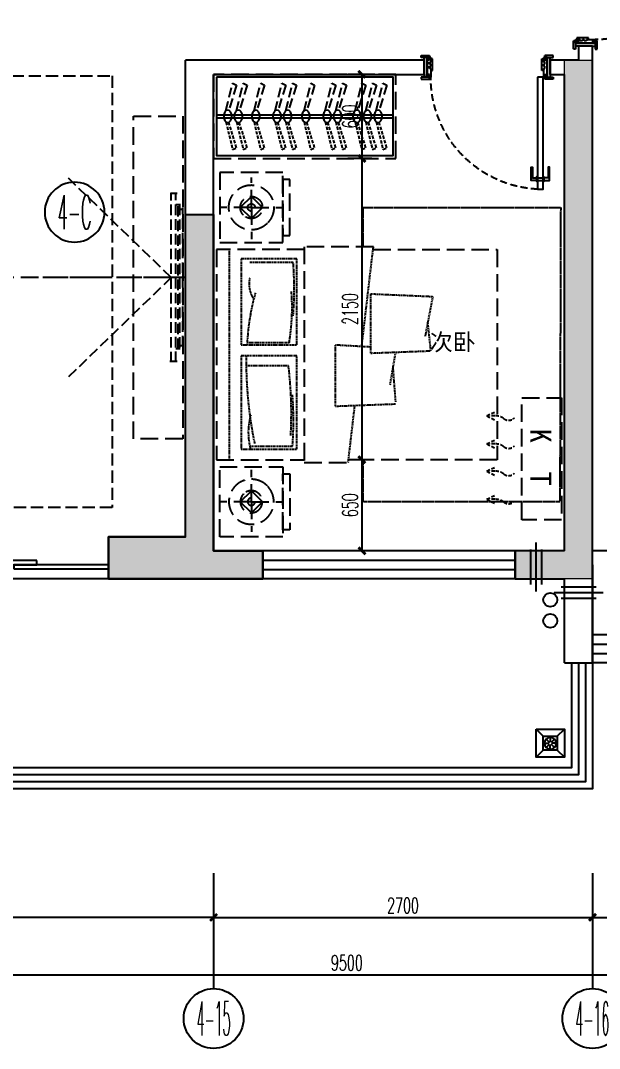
# Model space of a CAD drawing. Extents: x 184967 to 628822, y -100826 to 121332.
# Drawn here: x 396719 to 400844, y 1442 to 8777 of the extents above; entities that cross this region are included whole.
import ezdxf
from ezdxf.enums import TextEntityAlignment as Align

# ---------------------------------------------------------------- set-up
doc = ezdxf.new("R2010")
doc.units = 0
doc.header["$MEASUREMENT"] = 0
for name, pattern in [('$3$DASH', [0.35, 0.25, -0.1]), ('__DASH', [0.35, 0.25, -0.1]), ('DASH', [0.35, 0.25, -0.1]), ('DASHED2', [0.375, 0.25, -0.125]), ('HIDDEN', [0.375, 0.25, -0.125])]:
    doc.linetypes.add(name, pattern=pattern)
for name, color, linetype in [('0-固定家具到顶', 55, 'Continuous'), ('0-活动家具', 55, 'Continuous'), ('AXIS_TEXT', 7, 'Continuous'), ('E-空调', 51, 'Continuous'), ('E03-地漏', 6, 'Continuous'), ('FF-活动家具', 51, 'Continuous'), ('KT', 8, 'DASH'), ('P10-活动家具', 55, 'DASH'), ('P11-平面门扇', 47, 'Continuous'), ('P13-文字说明', 52, 'Continuous'), ('PUB_DIM', 3, 'Continuous'), ('VPIPE-凝结', 150, 'TG_N'), ('VPIPE-废水', 31, 'TG_F'), ('WALL', 145, 'Continuous'), ('WINDOW', 141, 'Continuous'), ('栏杆', 4, 'Continuous'), ('看线', 67, 'Continuous')]:
    doc.layers.add(name, color=color, linetype=linetype)
doc.layers.add('4#6#-col-2F~31F$0$COLU', color=7, linetype='Continuous', lineweight=0)
doc.layers.add('4#6#-col-2F~31F$0$COLU_HATCH', color=251, linetype='Continuous', lineweight=0)
doc.styles.add('_TCH_AXIS', font='COMPLEX', dxfattribs={"bigfont": 'GBCBIG'})
doc.styles.add('COMPLEX', font='COMPLEX')
doc.styles.add('TG_LINETYPE', font='GBXWXT', dxfattribs={"width": 0.7, "height": 3, "bigfont": 'GBCBIG'})
doc.styles.add('尺寸标注', font='txt.shx', dxfattribs={"width": 0.6, "height": 110})
doc.styles.add('文字标注', font='')
doc.styles.get('文字标注').set_extended_font_data('SimSun')
doc.linetypes.add('TG_F', pattern='A,3,-0.34,["F",TG_LINETYPE,S=0.1,R=0,X=-0.2,Y=-0.08],0', length=3.34)
doc.linetypes.add('TG_N', pattern='A,3,-0.34,["N",TG_LINETYPE,S=0.1,R=0,X=-0.23,Y=-0.08],0', length=3.34)
doc.dimstyles.new('1-50', dxfattribs={"dimscale": 50, "dimtxt": 110, "dimasz": 1, "dimexe": 2, "dimexo": 2, "dimgap": 0.6, "dimtad": 1, "dimdec": 0, "dimrnd": 5, "dimtxsty": '尺寸标注', "dimblk": 'ARCHTICK', "dimcen": 2.5, "dimclrd": 251, "dimclre": 251, "dimclrt": 50, "dimadec": 0, "dimazin": 0, "dimtfac": 1, "dimtdec": 0, "dimtix": 1, "dimtmove": 2, "dimatfit": 3, "dimldrblk": 'DOT', "dimfxl": 1, "dimarcsym": 0})

# ---------------------------------------------------------------- blocks, each defined once
blk = doc.blocks.new('A$C66E365A4')
at = {"layer": '栏杆'}
for p, q in [((0, 0), (0, -350)), ((-40, -50), (-40, -300)), ((40, -50), (40, -300))]:
    blk.add_line(p, q, dxfattribs=at)
blk = doc.blocks.new('$WINLIB2D$00000001')
at = {"color": 0}
for points in [[(-0.4999999999999964, 0.5000000000000142), (-0.4999999999999964, -0.4999999999999858)], [(-0.4999999999999964, 0.5000000000000142), (0.5000000000000036, 0.5000000000000142)], [(0.5000000000000036, -0.4999999999999858), (0.5000000000000036, 0.5000000000000142)], [(0.5000000000000036, 0.1666666666666714), (-0.4999999999999964, 0.1666666666666714)], [(0.5000000000000036, -0.1666666666666572), (-0.4999999999999964, -0.1666666666666572)], [(-0.4999999999999964, -0.4999999999999858), (0.5000000000000036, -0.4999999999999858)]]:
    blk.add_lwpolyline(points, dxfattribs=at)
blk = doc.blocks.new('$DorLib2D$00000138')
at = {"color": 0, "linetype": 'Continuous'}
for p, q in [((-0.2875000000000858, -2.131628207280301e-14), (-0.2875000000000858, 0.1537753792110692)), ((-0.2875000000000858, 0.1537753792110692), (-8.881784197001252e-16, 0.1537753792110692)), ((-8.881784197001252e-16, 0.1537753792110976), (-8.881784197001252e-16, 7.105427357601002e-15)), ((0.2875000000000894, 0.1537753792110692), (-8.881784197001252e-16, 0.1537753792110692)), ((0.2875000000000894, -2.131628207280301e-14), (0.2875000000000894, 0.1537753792110692)), ((-0.4999999999999973, -0.139864741756405), (-0.4999999999999973, -2.131628207280301e-14)), ((-0.4999999999999973, -2.131628207280301e-14), (-0.2187499999999103, -2.131628207280301e-14)), ((-8.881784197001252e-16, -2.131628207280301e-14), (-0.2875000000000858, -2.131628207280301e-14)), ((-0.2187499999999103, -2.131628207280301e-14), (-0.2187499999999103, -0.139864741756405)), ((-8.881784197001252e-16, -2.131628207280301e-14), (0.2875000000000894, -2.131628207280301e-14)), ((0.2187499999999103, -2.131628207280301e-14), (0.2187499999999103, -0.139864741756405)), ((0.5000000000000022, -2.131628207280301e-14), (0.2187499999999103, -2.131628207280301e-14)), ((0.5000000000000022, -2.131628207280301e-14), (0.5000000000000022, -0.194552241756405)), ((0.5000000000000022, -0.139864741756405), (0.5000000000000022, -2.131628207280301e-14)), ((-0.2187499999999103, -0.139864741756405), (-0.4999999999999973, -0.139864741756405)), ((0.2187499999999103, -0.139864741756405), (0.5000000000000022, -0.139864741756405)), ((-0.1856715078081264, -0.1859990653694013), (-0.03702418641780714, -0.1859990653694013)), ((-0.03702418641780714, -0.1859990653694013), (-0.1018556741609116, -0.2582593850092678)), ((-0.1018556741609116, -0.2582593850092678), (-0.1018556741609116, -0.1859990653694013)), ((0.1856715078081281, -0.1859990653694013), (0.03702418641781069, -0.1859990653694013)), ((0.03702418641781069, -0.1859990653694013), (0.1018556741609116, -0.2582593850092678)), ((0.1018556741609116, -0.2582593850092678), (0.1018556741609116, -0.1859990653694013))]:
    blk.add_line(p, q, dxfattribs=at)
blk = doc.blocks.new('_AXISO')
blk.add_circle((0, 0), 0.5)
at = {"layer": 'AXIS_TEXT', "style": 'COMPLEX', "width": 1.041666666666667}
blk.add_attdef('A', text='', height=0.56, dxfattribs=at).set_placement((-0.25, -0.28), (0.25, -0.28), align=Align.FIT)
blk = doc.blocks.new('_ArchTick')
at = {"color": 0, "linetype": 'ByBlock', "const_width": 0.4}
blk.add_lwpolyline([(-0.5, -0.5), (0.5, 0.5)], dxfattribs=at)
blk = doc.blocks.new('*D1089')
at = {"layer": 'Defpoints', "color": 0, "linetype": 'ByBlock', "transparency": 16777216}
for p in [(394294.4121759799, 2693.381666757632), (403794.4121759796, 2693.381666757632), (403794.4121759796, 1968.18896250939)]:
    blk.add_point(p, dxfattribs=at)
at = {"layer": 'PUB_DIM', "color": 251, "lineweight": -2, "transparency": 16777216}
for p, q in [((394294.4121759799, 2218.18896250939), (394294.4121759799, 1868.18896250939)), ((403794.4121759796, 2218.18896250939), (403794.4121759796, 1868.18896250939)), ((394294.4121759799, 1968.18896250939), (403794.4121759796, 1968.18896250939))]:
    blk.add_line(p, q, dxfattribs=at)
at = {"layer": 'PUB_DIM', "color": 251, "linetype": 'ByBlock', "lineweight": -2, "transparency": 16777216, "xscale": 50, "yscale": 50, "zscale": 50, "rotation": 180}
blk.add_blockref('_ArchTick', (394294.4121759799, 1968.18896250939), dxfattribs=at)
at = {"layer": 'PUB_DIM', "color": 251, "linetype": 'ByBlock', "lineweight": -2, "transparency": 16777216, "xscale": 50, "yscale": 50, "zscale": 50}
blk.add_blockref('_ArchTick', (403794.4121759796, 1968.18896250939), dxfattribs=at)
at = {"layer": 'PUB_DIM', "color": 50, "linetype": 'ByBlock', "transparency": 16777216, "insert": (399044.4121759798, 2053.18896250939), "char_height": 110, "attachment_point": 5, "style": '尺寸标注'}
blk.add_mtext('9500', dxfattribs=at)
blk = doc.blocks.new('_Dot')
at = {"color": 0, "linetype": 'ByBlock', "lineweight": -2}
blk.add_line((-0.5, 0), (-1, 0), dxfattribs=at)
at = {"color": 0, "linetype": 'ByBlock', "const_width": 0.5}
blk.add_lwpolyline([(-0.25, 0, 1), (0.25, 0, 1)], format="xyb", close=True, dxfattribs=at)
blk = doc.blocks.new('*D1090')
at = {"layer": 'Defpoints', "color": 0, "linetype": 'ByBlock', "transparency": 16777216}
for p in [(394294.4121759801, 2693.38166675088), (398094.4121759794, 2693.381666776258), (394294.4121759801, 2377.100982510485)]:
    blk.add_point(p, dxfattribs=at)
at = {"layer": 'PUB_DIM', "color": 251, "lineweight": -2, "transparency": 16777216}
for p, q in [((394294.4121759801, 2593.38166675088), (394294.4121759801, 2277.100982510485)), ((398094.4121759794, 2593.381666776258), (398094.4121759794, 2277.100982510485)), ((398094.4121759794, 2377.100982510485), (394294.4121759801, 2377.100982510485))]:
    blk.add_line(p, q, dxfattribs=at)
at = {"layer": 'PUB_DIM', "color": 251, "linetype": 'ByBlock', "lineweight": -2, "transparency": 16777216, "xscale": 50, "yscale": 50, "zscale": 50, "rotation": 180}
blk.add_blockref('_ArchTick', (394294.4121759801, 2377.100982510485), dxfattribs=at)
at = {"layer": 'PUB_DIM', "color": 251, "linetype": 'ByBlock', "lineweight": -2, "transparency": 16777216, "xscale": 50, "yscale": 50, "zscale": 50}
blk.add_blockref('_ArchTick', (398094.4121759794, 2377.100982510485), dxfattribs=at)
at = {"layer": 'PUB_DIM', "color": 50, "linetype": 'ByBlock', "transparency": 16777216, "insert": (396194.4121759798, 2462.100982510485), "char_height": 110, "attachment_point": 5, "style": '尺寸标注'}
blk.add_mtext('3800', dxfattribs=at)
blk = doc.blocks.new('*D1091')
at = {"layer": 'Defpoints', "color": 0, "linetype": 'ByBlock', "transparency": 16777216}
for p in [(398094.4121759794, 2693.381666776258), (400794.4121756455, 2693.381666757632), (400794.4121756455, 2377.100982510485)]:
    blk.add_point(p, dxfattribs=at)
at = {"layer": 'PUB_DIM', "color": 251, "lineweight": -2, "transparency": 16777216}
for p, q in [((398094.4121759794, 2593.381666776258), (398094.4121759794, 2277.100982510485)), ((400794.4121756455, 2593.381666757632), (400794.4121756455, 2277.100982510485)), ((398094.4121759794, 2377.100982510485), (400794.4121756455, 2377.100982510485))]:
    blk.add_line(p, q, dxfattribs=at)
at = {"layer": 'PUB_DIM', "color": 251, "linetype": 'ByBlock', "lineweight": -2, "transparency": 16777216, "xscale": 50, "yscale": 50, "zscale": 50, "rotation": 180}
blk.add_blockref('_ArchTick', (398094.4121759794, 2377.100982510485), dxfattribs=at)
at = {"layer": 'PUB_DIM', "color": 251, "linetype": 'ByBlock', "lineweight": -2, "transparency": 16777216, "xscale": 50, "yscale": 50, "zscale": 50}
blk.add_blockref('_ArchTick', (400794.4121756455, 2377.100982510485), dxfattribs=at)
at = {"layer": 'PUB_DIM', "color": 50, "linetype": 'ByBlock', "transparency": 16777216, "insert": (399444.4121758125, 2462.100982510485), "char_height": 110, "attachment_point": 5, "style": '尺寸标注'}
blk.add_mtext('2700', dxfattribs=at)
blk = doc.blocks.new('*D1092')
at = {"layer": 'Defpoints', "color": 0, "linetype": 'ByBlock', "transparency": 16777216}
for p in [(400794.4121756455, 2693.381666757632), (403794.4121759796, 2693.381666757632), (403794.4121759796, 2377.100982510485)]:
    blk.add_point(p, dxfattribs=at)
at = {"layer": 'PUB_DIM', "color": 251, "lineweight": -2, "transparency": 16777216}
for p, q in [((400794.4121756455, 2593.381666757632), (400794.4121756455, 2277.100982510485)), ((403794.4121759796, 2593.381666757632), (403794.4121759796, 2277.100982510485)), ((400794.4121756455, 2377.100982510485), (403794.4121759796, 2377.100982510485))]:
    blk.add_line(p, q, dxfattribs=at)
at = {"layer": 'PUB_DIM', "color": 251, "linetype": 'ByBlock', "lineweight": -2, "transparency": 16777216, "xscale": 50, "yscale": 50, "zscale": 50, "rotation": 180}
blk.add_blockref('_ArchTick', (400794.4121756455, 2377.100982510485), dxfattribs=at)
at = {"layer": 'PUB_DIM', "color": 251, "linetype": 'ByBlock', "lineweight": -2, "transparency": 16777216, "xscale": 50, "yscale": 50, "zscale": 50}
blk.add_blockref('_ArchTick', (403794.4121759796, 2377.100982510485), dxfattribs=at)
at = {"layer": 'PUB_DIM', "color": 50, "linetype": 'ByBlock', "transparency": 16777216, "insert": (402294.4121758126, 2462.100982510485), "char_height": 110, "attachment_point": 5, "style": '尺寸标注'}
blk.add_mtext('3000', dxfattribs=at)
blk = doc.blocks.new('A$C0EE42455')
at = {"color": 251, "linetype": 'HIDDEN', "ltscale": 100}
for p, q in [((147.264191789669, 652.0607627186691), (120.0874453488796, 598.309093523625)), ((147.264191789669, 652.0607627186691), (174.4409382091835, 598.3090935127984)), ((147.2641917782603, 594.7098103198805), (147.264191789669, 652.0607627186691)), ((347.5784628326364, 652.060762678826), (320.4017163918761, 598.3090934837819)), ((347.5784628212277, 594.7098102800373), (347.5784628326364, 652.060762678826)), ((347.5784628326364, 652.060762678826), (374.7552092521801, 598.3090934729553)), ((542.4852946383471, 652.0607626400597), (515.3085481975577, 598.3090934450156)), ((542.4852946269384, 594.709810241271), (542.4852946383471, 652.0607626400597)), ((542.4852946383471, 652.0607626400597), (569.6620410578616, 598.309093434189)), ((742.75074962707, 652.0607626002165), (715.5740031862806, 598.3090934051725)), ((742.7507496156613, 594.7098102014279), (742.75074962707, 652.0607626002165)), ((742.75074962707, 652.0607626002165), (769.9274960465846, 598.3090933943749))]:
    blk.add_line(p, q, dxfattribs=at)
at = {"linetype": 'DASH', "ltscale": 500}
blk.add_lwpolyline([(1.253149821422994e-05, 402.4567850621825), (872.0000125314982, 402.4567848887527), (872.0000124753278, 119.4567848887527), (1.247521140612662e-05, 119.4567850621825)], close=True, dxfattribs=at)
at = {"color": 251, "linetype": 'HIDDEN', "ltscale": 100}
for centre, radius, start, end in [((48.10442365001654, 590.0937517051352), 99.26715273634173, 324.4056122866276, 2.665293403535049), ((248.4186946930131, 590.0937516652921), 99.26715273634173, 324.4056122866276, 2.665293403535049), ((443.3255264986947, 590.0937516265258), 99.26715273634173, 324.4056122866276, 2.665293403535049), ((643.5909814873012, 590.0937515866826), 99.26715273634173, 324.4056122866276, 2.665293403535049), ((172.4955961538071, 495.9700320264092), 56.81734646199575, 140.2307047756092, 227.1069044172098), ((372.809867196891, 495.970031986566), 56.81734646199575, 140.2307047756092, 227.1069044172098), ((567.7166990024853, 495.9700319477997), 56.81734646199575, 140.2307047756092, 227.1069044172098), ((767.9821539912082, 495.9700319079566), 56.81734646199575, 140.2307047756092, 227.1069044172098)]:
    blk.add_arc(centre, radius, start, end, dxfattribs=at)
at = {"color": 251, "ltscale": 200, "insert": (652.2638040411111, 192.0861962859344), "char_height": 150, "attachment_point": 1, "rotation": 179.99999998860406, "style": '文字标注'}
blk.add_mtext('K  T', dxfattribs=at)
blk = doc.blocks.new('CTG')
at = {"color": 250, "linetype": 'DASH', "ltscale": 500}
for p, q in [((1599599.023498422, -1552240.778433566), (1599599.023498422, -1552020.182231938)), ((1599599.023498422, -1552162.066947831), (1599520.312012688, -1552240.778433566)), ((1599677.734984157, -1552240.778433566), (1599599.023498422, -1552162.066947831)), ((1599599.023498422, -1552240.778433566), (1599372.339264558, -1552240.778433566)), ((1599520.312012688, -1552240.778433566), (1599599.023498422, -1552319.489919301)), ((1599599.023498422, -1552240.778433566), (1599599.023498422, -1552460.658134645)), ((1599599.023498422, -1552319.489919301), (1599677.734984157, -1552240.778433566)), ((1599599.023498422, -1552240.778433566), (1599812.997915814, -1552240.778433566))]:
    blk.add_line(p, q, dxfattribs=at)
at = {"linetype": 'DASH', "ltscale": 500}
for points in [[(1599849.023498422, -1552465.778433566), (1599849.023498422, -1552015.778433566), (1599349.023498422, -1552015.778433566), (1599349.023498422, -1552465.778433566)], [(1599399.023498422, -1552465.778433566), (1599399.023498422, -1552515.778433566), (1599799.023498422, -1552515.778433566), (1599799.023498422, -1552465.778433566)]]:
    blk.add_lwpolyline(points, close=True, dxfattribs=at)
at = {"color": 250, "linetype": 'DASH', "ltscale": 500}
for major_axis, ratio, start_param, end_param in [((-113.3701593211881, -113.3701593211881), 0.9999999999993581, 3.141592653589664, 9.424777960769251), ((-55.65742532045987, 55.65742532045989), 0.9999999999969932, 4.71238898038482, 10.99557428756441), ((-26.4394873578456, -1.388866266762292), 0.9999999999757856, 4.701327179111829, 10.98451248629141)]:
    blk.add_ellipse((1599599.023498422, -1552240.778433566), major_axis=major_axis, ratio=ratio, start_param=start_param, end_param=end_param, dxfattribs=at)
blk = doc.blocks.new('A$C70A37CD5')
at = {"color": 250, "linetype": 'DASHED2', "ltscale": 30}
for p, q in [((89.99999995483086, 0), (89.99999995483086, -1500)), ((572.0555996068288, -66.85637058201246), (176.5179708397482, -66.85637058224529)), ((176.5179708397482, -66.85637058224529), (176.5179708397482, -681.1535538907629)), ((572.0555996068288, -681.1535538907629), (572.0555996068288, -66.85637058201246)), ((237.1578157155309, -90.44786957628094), (547.6163755788002, -90.44786957628094)), ((1101.003637416754, -316.1878670230508), (1541.685255570803, -335.387867023237)), ((1101.003637416987, -739.0829929402098), (1101.003637416754, -316.1878670230508)), ((1541.685255570803, -335.387867023237), (1486.485255570849, -623.795113070868)), ((1528.885255571222, -722.9951130710542), (1506.694353938336, -518.2072434090078)), ((176.5179708397482, -681.1535538909957), (572.0555996068288, -681.1535538907629)), ((519.0975706635509, -664.9862337817904), (217.9599418959115, -664.9862337817904)), ((848.9120125833433, -679.6822907738388), (1101.003637416987, -694.1527889287099)), ((848.9120125833433, -1117.794059927575), (848.9120125833433, -679.6822907738388)), ((1101.003637416987, -739.0829929402098), (1528.885255571222, -722.9951130710542)), ((572.0555996068288, -758.3285341325682), (176.5179708388168, -758.328534132801)), ((176.5179708388168, -758.328534132801), (176.5179708395153, -1425.851404789602)), ((572.0555996068288, -1425.851404789602), (572.0555996068288, -758.3285341325682)), ((1275.399839753984, -735.8683677334338), (1235.932468307903, -965.8471563179046)), ((513.9528438805137, -831.1245655592065), (212.8152151128743, -831.1245655594394)), ((1278.332468307344, -1086.706180057488), (1258.791927475715, -832.6436888831668)), ((848.9120125833433, -1117.794059927575), (1278.332468307344, -1101.706180057488)), ((176.5179708388168, -1425.851404789835), (572.0555996068288, -1425.851404789602)), ((241.3340200281236, -1403.417497466085), (542.471648795763, -1403.417497466085))]:
    blk.add_line(p, q, dxfattribs=at)
at = {"linetype": 'DASH', "ltscale": 500}
for points in [[(626.4684990404639, 2.328306436538696e-10), (0, 0), (2.328306436538696e-10, -1500), (626.4684990404639, -1499.999999999767)], [(1116.623463288357, 0.067716314617428), (1118.946480756858, 20.00000000023283), (626.4684990404639, 20.00000000023283), (626.4684990404639, -1519.999999999767), (939.4664493734017, -1519.999999999767)], [(1117.20449240529, 2.328306436538696e-10), (1999.999999897787, 4.656612873077393e-10), (1999.99999989802, -1499.999999999534), (942.0488958682399, -1499.999999999767)]]:
    blk.add_lwpolyline(points, dxfattribs=at)
at = {"color": 250, "linetype": 'DASHED2', "ltscale": 30}
for points in [[(1036.149076185422, -690.4300242026802), (1118.946480756858, 20.00000000023283)], [(939.466449372936, -1519.999999999767), (986.9444197029807, -1112.622790710302)]]:
    blk.add_lwpolyline(points, dxfattribs=at)
at = {"linetype": 'DASHED2', "ltscale": 30}
blk.add_lwpolyline([(939.466449372936, -1519.999999999767), (941.8007296750438, -1499.971077352922)], dxfattribs=at)
at = {"color": 250, "linetype": 'DASHED2', "ltscale": 30}
for centre, major_axis, ratio, start_param, end_param in [((-4136.62325296062, -281.7481347540743), (-4691.110260076588, 1.198168330670459e-09), 0.7537433610202756, 3.087463837923161, 3.195721469257728), ((2596.345597827574, 28.70998845445865), (2362.262002721814, 299.2971931478035), 0.2780037259654141, 3.04440129047532, 3.260412018115117), ((1623.431134378538, -714.5532088831533), (-228.78678593706, -1481.144356325135), 0.9367697489222372, 4.581762006279261, 4.83377155228928), ((-469.3573545175605, -437.6966908944305), (-54.2232218883732, -1263.393610686159), 0.7971982754177469, 1.424215817619533, 1.717376835970119), ((1740.504653265583, -954.2789912771696), (-237.9725681578769, 2099.597091266456), 0.7190777569742254, 1.396320462281868, 1.696353867507483), ((-2308.81725684792, -1169.243534209541), (-95.75431300125048, 2841.335353367894), 0.9999999999855705, 4.623445093008373, 4.797915954469197), ((-1561.630602400517, -1220.740448034092), (5.255142683501085e-10, 2266.029989774985), 0.9315732325958896, 4.631685946096135, 4.79309201467374), ((1763.716899430205, -1322.482904649281), (-1536.265867721114, 23.32182197939743), 0.5434611248531196, -0.1430410313606401, 0.1430410313607702)]:
    blk.add_ellipse(centre, major_axis=major_axis, ratio=ratio, start_param=start_param, end_param=end_param, dxfattribs=at)
at = {"layer": 'P10-活动家具', "color": 250, "linetype": 'DASHED2', "ltscale": 20}
blk.add_lwpolyline([(1045.985000147222, 20.00000000023283), (1045.985000147222, 300.3740194908896), (2453.861610786698, 300.3740194908896), (2448.148282346578, -1800.374019489755), (1045.985000147222, -1800.374019489755), (1045.985000147222, -1499.999999999636)], dxfattribs=at)
blk = doc.blocks.new('KP12.00 Level 23 Keyplan$0$HBA-Hanger')
at = {"color": 250, "linetype": 'DASH', "ltscale": 100}
blk.add_polyline3d([(-41.9496, 43.4272, 0), (-248.539, -6.68425, 0), (-234.963, -36.2244, 0), (-45.5965, 22.9304, 0)], dxfattribs=at)
at = {"color": 250, "linetype": 'DASH', "ltscale": 300}
blk.add_polyline3d([(-46.9451, 30.1133, 0), (-43.7782, 19.371, 0), (-33.1952, 8.819989999999999, 0), (-18.7283, 2.44564, 0), (0, 0, 0), (18.7283, 2.44564, 0), (33.1952, 8.819989999999999, 0), (43.7782, 19.371, 0), (46.9451, 30.1133, 0), (43.7782, 40.8557, 0), (33.1952, 51.4067, 0), (18.7283, 57.78100000000001, 0), (0, 60.2267, 0), (-18.7283, 57.78100000000001, 0), (-33.1952, 51.4067, 0), (-43.7782, 40.8557, 0)], close=True, dxfattribs=at)
blk.add_polyline3d([(41.9496, 43.4272, 0), (248.539, -6.68425, 0), (234.963, -36.2244, 0), (45.5965, 22.9304, 0)], dxfattribs=at)
blk = doc.blocks.new('A$C7A975EA9')
at = {"color": 250, "linetype": '__DASH', "ltscale": 250}
for p, q in [((1073.491103162317, 734.8355941306511), (447.793263396007, 1340.968575337948)), ((1114.20459956727, 1159.674209370023), (1114.20459956727, 301.5443380505093)), ((1122.27080601549, 301.5443380505093), (1122.27080601549, 1159.674209370023)), ((1073.491103162317, 734.8355941306511), (223.3528790518142, 734.8355941306511)), ((1073.491103162317, 734.8355941306511), (447.793263396007, 129.9443396073225))]:
    blk.add_line(p, q, dxfattribs=at)
at = {"linetype": '__DASH', "ltscale": 250}
for p, q in [((1065.482377298358, 1232.309274034765), (1109.081524388703, 1232.309274034765)), ((1073.491103162333, 1238.767427684023), (1073.491103162302, 230.9037605772788)), ((1100.07695503499, 1238.032301218844), (1100.076955034961, 230.9037605772788)), ((1126.565578411275, 1159.674209370023), (1100.07695503499, 1159.674209370023)), ((1122.27080601549, 1139.082809481723), (1147.506634860661, 1139.082809481723)), ((1141.873573352437, 1144.896684701436), (1141.873573352443, 320.9635900520606)), ((1122.27080601549, 327.377159283047), (1146.41705636738, 327.377159283047)), ((1128.183744966156, 301.5443380505093), (1100.076955034961, 301.5443380505093)), ((1070.892864838349, 233.5510007187328), (1109.081524388703, 233.5510007187328))]:
    blk.add_line(p, q, dxfattribs=at)
blk = doc.blocks.new('*U897')
for p, q in [((8881.690082532416, 2357.286301558022), (8921.690082532416, 2357.286301558022)), ((8881.690082532416, 2337.286301558022), (8921.690082532416, 2337.286301558022)), ((8072.909224809416, 1599.684220538971), (8072.909224809417, 1619.684220539)), ((8972.90922461915, 1599.684220538968), (8972.90922461915, 1619.684220539055)), ((8072.909224809379, 1599.684220539), (8072.909224601985, 1499.684220538942)), ((8972.909224619216, 1599.684220538997), (8972.90922482661, 1499.684220538939)), ((8072.909224601985, 1499.684220538942), (8072.909224601985, 1479.684220539)), ((8972.90922482661, 1499.684220538939), (8972.909224826608, 1479.684220538997))]:
    blk.add_line(p, q)
at = {"ltscale": 200}
for p, q in [((8052.828697551973, 1633.084220539023), (8054.42869755195, 1634.684220539)), ((8052.828697551973, 1619.684220539), (8052.828697551973, 1633.084220539023)), ((8103.828697551857, 1619.684220539), (8052.828697551973, 1619.684220539)), ((8054.42869755195, 1634.684220539), (8111.228697551996, 1634.684220539)), ((8092.828697551973, 1619.684220539), (8092.828697551971, 1479.684220539)), ((8095.828697551971, 1479.684220539), (8095.828697551973, 1619.684220539)), ((8095.828697551973, 1619.684220539), (8095.828697551971, 1479.684220539)), ((8103.828697551739, 1599.684220539), (8103.828697551857, 1619.684220539)), ((8111.228697551996, 1634.684220539), (8112.828697551973, 1633.084220539023)), ((8112.828697551973, 1633.084220539023), (8112.828697551971, 1604.684220539)), ((8112.828697551506, 1599.684220539), (8112.828697551508, 1631.639428719356)), ((8120.828697551973, 1619.684220539), (8112.828697551973, 1619.684220539)), ((8120.82869755203, 1557.467058610813), (8120.828697552031, 1619.684220539)), ((8924.989751876623, 1619.684220538997), (8932.989751876623, 1619.684220538997)), ((8924.989751876565, 1557.46705861081), (8924.989751876565, 1619.684220538997)), ((8934.5897518766, 1634.684220538997), (8932.989751876623, 1633.08422053902)), ((8932.989751876623, 1633.08422053902), (8932.989751876623, 1604.684220538997)), ((8932.989751877089, 1599.684220538997), (8932.989751877089, 1631.639428719353)), ((8991.389751876646, 1634.684220538997), (8934.5897518766, 1634.684220538997)), ((8941.989751876856, 1599.684220538997), (8941.98975187674, 1619.684220538997)), ((8941.98975187674, 1619.684220538997), (8992.989751876623, 1619.684220538997)), ((8949.989751876623, 1479.684220538997), (8949.989751876623, 1619.684220538997)), ((8949.989751876623, 1619.684220538997), (8949.989751876623, 1479.684220538997)), ((8952.989751876623, 1619.684220538997), (8952.989751876623, 1479.684220538997)), ((8992.989751876623, 1633.08422053902), (8991.389751876646, 1634.684220538997)), ((8992.989751876623, 1619.684220538997), (8992.989751876623, 1633.08422053902)), ((8104.828697551739, 1604.684220539), (8103.828697551739, 1605.684220539)), ((8112.828697551739, 1599.684220539), (8103.828697551739, 1599.684220539)), ((8112.828697551971, 1604.684220539), (8104.828697551739, 1604.684220539)), ((8111.82869755203, 1557.467058610813), (8111.82869755203, 1541.467058610813)), ((8120.82869755203, 1557.467058610813), (8111.82869755203, 1557.467058610813)), ((8111.82869755203, 1541.467058610813), (8120.82869755203, 1541.467058610813)), ((8120.82869755203, 1571.684220539), (8124.913295194854, 1571.684220538942)), ((8120.82869755203, 1528.0825231715), (8120.82869755203, 1541.467058610813)), ((8124.913295194796, 1563.964220538737), (8124.913295194854, 1571.684220538942)), ((8124.913295194796, 1563.964220538737), (8128.744099909205, 1563.964220538737)), ((8128.744099909205, 1563.964220538737), (8128.744099909263, 1571.684220538942)), ((8128.744099909263, 1571.684220538942), (8132.82869755203, 1571.684220539)), ((8132.82869755203, 1571.684220539), (8132.82869755203, 1489.684220539)), ((8912.989751876565, 1571.684220538997), (8912.989751876565, 1489.684220538997)), ((8917.074349519331, 1571.684220538939), (8912.989751876565, 1571.684220538997)), ((8917.07434951939, 1563.964220538734), (8917.074349519331, 1571.684220538939)), ((8920.905154233798, 1563.964220538734), (8917.07434951939, 1563.964220538734)), ((8924.989751876565, 1571.684220538997), (8920.90515423374, 1571.684220538939)), ((8920.905154233798, 1563.964220538734), (8920.90515423374, 1571.684220538939)), ((8924.989751876565, 1557.46705861081), (8933.989751876565, 1557.46705861081)), ((8924.989751876565, 1528.082523171497), (8924.989751876565, 1541.46705861081)), ((8933.989751876565, 1541.46705861081), (8924.989751876565, 1541.46705861081)), ((8932.989751876623, 1604.684220538997), (8940.989751876856, 1604.684220538997)), ((8932.989751876856, 1599.684220538997), (8941.989751876856, 1599.684220538997)), ((8933.989751876565, 1557.46705861081), (8933.989751876565, 1541.46705861081)), ((8940.989751876856, 1604.684220538997), (8941.989751876856, 1605.684220538997)), ((8103.828697551855, 1479.684220539), (8052.828697551972, 1479.684220539)), ((8052.828697551972, 1479.684220539), (8052.828697551972, 1466.284220538977)), ((8095.828697551971, 1479.684220539), (8103.828697551971, 1479.684220539)), ((8112.828697551739, 1499.684220539), (8103.828697551739, 1499.684220539)), ((8103.828697551739, 1499.684220539), (8103.828697551855, 1479.684220539)), ((8104.828697551739, 1494.684220539), (8103.828697551739, 1493.684220539)), ((8112.828697551971, 1494.684220539), (8104.828697551739, 1494.684220539)), ((8120.82869755203, 1528.0825231715), (8111.82869755203, 1528.0825231715)), ((8111.82869755203, 1528.0825231715), (8111.82869755203, 1512.0825231715)), ((8111.82869755203, 1512.0825231715), (8120.82869755203, 1512.0825231715)), ((8112.828697551506, 1499.684220539), (8112.828697551447, 1466.284220538977)), ((8112.828697551971, 1466.684220539), (8112.828697551971, 1494.684220539)), ((8120.82869755203, 1479.684220539), (8112.82869755203, 1479.684220539)), ((8120.82869755203, 1479.684220539), (8120.82869755203, 1512.0825231715)), ((8132.82869755203, 1489.684220539), (8120.82869755203, 1489.684220539)), ((8912.989751876565, 1489.684220538997), (8924.989751876565, 1489.684220538997)), ((8924.989751876565, 1528.082523171497), (8933.989751876565, 1528.082523171497)), ((8924.989751876565, 1479.684220538997), (8924.989751876565, 1512.082523171497)), ((8933.989751876565, 1512.082523171497), (8924.989751876565, 1512.082523171497)), ((8924.989751876565, 1479.684220538997), (8932.989751876565, 1479.684220538997)), ((8932.989751877089, 1499.684220538997), (8932.989751877147, 1466.284220538974)), ((8932.989751876856, 1499.684220538997), (8941.989751876856, 1499.684220538997)), ((8932.989751876623, 1494.684220538997), (8940.989751876856, 1494.684220538997)), ((8932.989751876623, 1466.684220538997), (8932.989751876623, 1494.684220538997)), ((8933.989751876565, 1528.082523171497), (8933.989751876565, 1512.082523171497)), ((8940.989751876856, 1494.684220538997), (8941.989751876856, 1493.684220538997)), ((8941.989751876856, 1499.684220538997), (8941.98975187674, 1479.684220538997)), ((8941.98975187674, 1479.684220538997), (8992.989751876621, 1479.684220538997)), ((8949.989751876623, 1479.684220538997), (8941.989751876623, 1479.684220538997)), ((8992.989751876621, 1479.684220538997), (8992.989751876621, 1466.284220538974)), ((8052.828697551972, 1466.284220538977), (8054.428697551949, 1464.684220539)), ((8054.428697551949, 1464.684220539), (8111.228697551413, 1464.684220539)), ((8111.228697551413, 1464.684220539), (8112.828697551447, 1466.284220538977)), ((8934.589751877182, 1464.684220538997), (8932.989751877147, 1466.284220538974)), ((8991.389751876644, 1464.684220538997), (8934.589751877182, 1464.684220538997)), ((8992.989751876621, 1466.284220538974), (8991.389751876644, 1464.684220538997))]:
    blk.add_line(p, q, dxfattribs=at)
for points in [[(8846.690082532416, 2356.175190447073), (8836.690082532416, 2356.175190447073), (8836.690082532416, 2262.841857113643), (8846.690082532416, 2262.841857113643), (8846.690082532416, 2338.397412669263), (8876.690082532416, 2338.397412669263), (8876.690082532416, 2356.175190447073)], [(8881.690082532416, 2329.508523780329), (8881.690082532416, 2365.064079335891), (8876.690082532416, 2365.064079335891), (8876.690082532416, 2329.508523780329)], [(8881.690082344581, 1619.684220539056), (8881.690082344585, 2419.684220539064), (8921.690082344585, 2419.684220539064), (8921.690082344581, 1619.684220539055)], [(8926.690082532532, 2329.508523780329), (8926.690082532532, 2365.064079335891), (8921.690082532416, 2365.064079335891), (8921.690082532416, 2329.508523780329)], [(8956.690082532416, 2356.175190447073), (8966.690082532416, 2356.175190447073), (8966.690082532416, 2262.841857113642), (8956.690082532416, 2262.841857113643), (8956.690082532416, 2338.397412669263), (8926.690082532532, 2338.397412669263), (8926.690082532532, 2356.175190447073)]]:
    blk.add_lwpolyline(points, close=True)
at = {"color": 250, "linetype": 'DASHED2', "ltscale": 200}
blk.add_arc((8921.690082344581, 1619.684220539055), 800.8613847925509, 92.65764205433811, 180, dxfattribs=at)
blk = doc.blocks.new('*D1113')
at = {"layer": 'Defpoints', "color": 0, "linetype": 'ByBlock', "transparency": 16777216}
for p in [(399342.6642779623, 8393.381666535864), (399151.7843193345, 7793.381666535864), (399322.2796694437, 7793.381666535864)]:
    blk.add_point(p, dxfattribs=at)
at = {"layer": 'WALL', "color": 251, "lineweight": -2, "transparency": 16777216}
for p, q in [((399242.6642779623, 8393.381666535864), (399051.7843193345, 8393.381666535864)), ((399151.7843193345, 8393.381666535864), (399151.7843193345, 7793.381666535864)), ((399222.2796694437, 7793.381666535864), (399051.7843193345, 7793.381666535864))]:
    blk.add_line(p, q, dxfattribs=at)
at = {"layer": 'WALL', "color": 251, "linetype": 'ByBlock', "lineweight": -2, "transparency": 16777216, "xscale": 50, "yscale": 50, "zscale": 50}
for p, rotation in [((399151.7843193345, 8393.381666535864), 90), ((399151.7843193345, 7793.381666535864), 270)]:
    blk.add_blockref('_ArchTick', p, dxfattribs=dict(at, rotation=rotation))
at = {"layer": 'WALL', "color": 50, "linetype": 'ByBlock', "transparency": 16777216, "insert": (399066.7843193344, 8093.381666535749), "char_height": 110, "attachment_point": 5, "rotation": 90, "style": '尺寸标注'}
blk.add_mtext('600', dxfattribs=at)
blk = doc.blocks.new('*D1114')
at = {"layer": 'Defpoints', "color": 0, "linetype": 'ByBlock', "transparency": 16777216}
for p in [(399322.2796694437, 7793.381666535864), (399151.7843193345, 5643.381666536183), (399230.3712826449, 5643.381666536183)]:
    blk.add_point(p, dxfattribs=at)
at = {"layer": 'WALL', "color": 251, "lineweight": -2, "transparency": 16777216}
for p, q in [((399222.2796694437, 7793.381666535864), (399051.7843193345, 7793.381666535864)), ((399151.7843193345, 7793.381666535864), (399151.7843193345, 5643.381666536183)), ((399151.7843193345, 5643.381666536183), (399051.7843193345, 5643.381666536183))]:
    blk.add_line(p, q, dxfattribs=at)
at = {"layer": 'WALL', "color": 251, "linetype": 'ByBlock', "lineweight": -2, "transparency": 16777216, "xscale": 50, "yscale": 50, "zscale": 50}
for p, rotation in [((399151.7843193345, 7793.381666535864), 90), ((399151.7843193345, 5643.381666536183), 270)]:
    blk.add_blockref('_ArchTick', p, dxfattribs=dict(at, rotation=rotation))
at = {"layer": 'WALL', "color": 50, "linetype": 'ByBlock', "transparency": 16777216, "insert": (399066.7843193344, 6718.381666535909), "char_height": 110, "attachment_point": 5, "rotation": 90, "style": '尺寸标注'}
blk.add_mtext('2150', dxfattribs=at)
blk = doc.blocks.new('*D1115')
at = {"layer": 'Defpoints', "color": 0, "linetype": 'ByBlock', "transparency": 16777216}
for p in [(399230.3712826449, 5643.381666536183), (399151.7843193345, 4993.381666535979), (399344.4120716438, 4993.381666535979)]:
    blk.add_point(p, dxfattribs=at)
at = {"layer": 'WALL', "color": 251, "lineweight": -2, "transparency": 16777216}
for p, q in [((399151.7843193345, 5643.381666536183), (399051.7843193345, 5643.381666536183)), ((399151.7843193345, 5643.381666536183), (399151.7843193345, 4993.381666535979)), ((399244.4120716438, 4993.381666535979), (399051.7843193345, 4993.381666535979))]:
    blk.add_line(p, q, dxfattribs=at)
at = {"layer": 'WALL', "color": 251, "linetype": 'ByBlock', "lineweight": -2, "transparency": 16777216, "xscale": 50, "yscale": 50, "zscale": 50}
for p, rotation in [((399151.7843193345, 5643.381666536183), 90), ((399151.7843193345, 4993.381666535979), 270)]:
    blk.add_blockref('_ArchTick', p, dxfattribs=dict(at, rotation=rotation))
at = {"layer": 'WALL', "color": 50, "linetype": 'ByBlock', "transparency": 16777216, "insert": (399066.7843193344, 5318.381666535967), "char_height": 110, "attachment_point": 5, "rotation": 90, "style": '尺寸标注'}
blk.add_mtext('650', dxfattribs=at)
blk = doc.blocks.new('A$C76680096')
at = {"color": 250, "ltscale": 10}
for p, q in [((22.77638892431792, 77.22383016908492), (44.35884866071865, 55.64137043268421)), ((50, 88.50021909340285), (50, 57.97801182488909)), ((77.2236110757403, 77.2238301690267), (55.64115133939775, 55.64137043268421)), ((11.5, 50.00021909340286), (42.02220726851374, 50.00021909340286)), ((22.77638892443434, 22.77660801760435), (44.35884866071865, 44.35906775388867)), ((50, 11.50021909340285), (50, 42.02242636168374)), ((77.22361107562388, 22.77660801766256), (55.64115133939775, 44.35906775388867)), ((88.49999999999999, 50.00021909340286), (57.97779273160267, 50.00021909340286))]:
    blk.add_line(p, q, dxfattribs=at)
blk.add_lwpolyline([(0, 0.0002190934028476), (100, 0.0002190934028476), (100, 100.0002190934028), (0, 100.0002190934028)], close=True)
blk.add_circle((50, 50.00021909340286), 42)

msp = doc.modelspace()

# ---------------------------------------------------------------- hatches: boundary and pattern name
at = {"layer": '4#6#-col-2F~31F$0$COLU_HATCH'}
for points in [[(400594.4109821128, 4793.381666587928), (400244.410982114, 4793.381666834495), (400244.410982114, 4993.381660748535), (400594.4109821184, 4993.381660748069), (400594.4121758416, 8493.381666428904), (400794.4121758148, 8493.38166646476), (400794.4109820923, 4793.38166683403)], [(398444.4121758502, 4993.381666425179), (398444.4121756178, 4793.381666420988), (397344.4121757799, 4793.381666420988), (397344.4121756178, 5093.381666535977), (397894.4121757929, 5093.381666535977), (397894.4121757054, 7393.810411188781), (398094.4120477789, 7393.810411188781), (398094.4121758672, 4993.381666369067)]]:
    msp.add_hatch(color=252, dxfattribs=at).paths.add_polyline_path(points)

# ---------------------------------------------------------------- linework, layer by layer
at = {"color": 6, "linetype": 'DASH', "ltscale": 500}
msp.add_line((397894.4121756642, 6943.381666535919), (394280.2475431139, 6943.381666535919), dxfattribs=at)
at = {"layer": '0-固定家具到顶', "color": 250}
for p, q in [((398114.4121756642, 8103.297455622072), (399374.4121756646, 8103.339788626763)), ((398114.4121756642, 8083.297455622072), (399374.4121756646, 8083.339788626763))]:
    msp.add_line(p, q, dxfattribs=at)
msp.add_lwpolyline([(398114.4121756642, 8373.38166653605), (398114.4121756642, 7813.38166653605), (399374.4121756646, 7813.381666535861), (399374.4121756646, 8373.38166653586)], close=True, dxfattribs=at)
at = {"layer": '0-活动家具', "linetype": '__DASH', "ltscale": 500}
for points in [[(398094.4121756642, 8393.38166653605), (398094.4121756642, 7793.38166653605), (399394.4121756646, 7793.381666535861), (399394.4121756646, 8393.38166653586)], [(397874.4121756643, 5791.12059715332), (397524.4121756643, 5791.12059715332), (397524.412175664, 8095.642735918518), (397874.412175664, 8095.642735918518)]]:
    msp.add_lwpolyline(points, close=True, dxfattribs=at)
at = {"layer": '4#6#-col-2F~31F$0$COLU', "color": 6}
msp.add_lwpolyline([(400594.4109821128, 4793.381666587928), (400244.410982114, 4793.381666834495), (400244.410982114, 4993.381660748535), (400594.4109821184, 4993.381660748069), (400594.4121758416, 8493.381666428904), (400794.4121758148, 8493.38166646476), (400794.4109820923, 4793.38166683403), (400594.4109821543, 4793.381667497131)], dxfattribs=at)
at = {"layer": 'FF-活动家具', "color": 251, "linetype": '$3$DASH', "ltscale": 350}
msp.add_lwpolyline([(396409.0469452283, 8383.563854668435), (397370.3219325671, 8383.563854839595), (397370.3219325671, 5302.021275969164), (396418.7885095334, 5302.021275969164)], dxfattribs=at)
at = {"layer": 'PUB_DIM', "linetype": 'ByBlock'}
for p, q in [((398094.4121760309, 2693.381666769506), (398094.4121760608, 1868.50683599175)), ((400794.412175697, 2693.38166675088), (400794.4121757269, 1868.506835973123))]:
    msp.add_line(p, q, dxfattribs=at)
at = {"layer": 'VPIPE-凝结', "linetype": 'Continuous'}
msp.add_circle((400494.4109829266, 4643.381665397203), 50, dxfattribs=at)
at = {"layer": 'VPIPE-废水', "linetype": 'Continuous'}
msp.add_circle((400494.4109829266, 4493.381665397203), 50, dxfattribs=at)
at = {"layer": 'WALL'}
for p, q in [((400794.4121756639, 8593.381666549336), (400694.4121756637, 8593.381666549336)), ((400694.4121756637, 8593.381666549336), (400694.4121756639, 8493.38166653586)), ((400794.4121756642, 8393.381666535977), (400794.4121756639, 8593.381666549336)), ((399594.4121756642, 8493.381666535832), (397894.4121756642, 8493.38166653586)), ((397894.4121756642, 5093.381666535977), (397894.4121756642, 8493.38166653586)), ((399594.4121756642, 8393.381666535774), (399594.4121756642, 8493.381666535832)), ((400694.4121756639, 8493.38166653586), (400494.4121756644, 8493.381666535832)), ((400494.4121756644, 8493.381666535832), (400494.4121756642, 8393.381666535774)), ((398094.4121756642, 8393.38166653586), (399594.4121756642, 8393.381666535774)), ((398094.4121756642, 4993.381666535977), (398094.4121756642, 8393.38166653586)), ((400494.4121756642, 8393.381666535774), (400594.4121756639, 8393.38166653586)), ((400594.4121756639, 4993.381666535977), (400594.4121756639, 8393.38166653586)), ((400794.4121756642, 4893.381666535977), (400794.4121756642, 8393.381666535977)), ((397894.4121756642, 5093.381666535977), (397344.4120714233, 5093.381666535977)), ((397344.4121756718, 5093.381666535977), (397344.4121756718, 4793.38166652518)), ((398444.4120716438, 4993.381666535977), (398094.4121756642, 4993.381666535977)), ((398444.4120716438, 4793.381666535977), (398444.4120716438, 4993.381666535977)), ((400594.4121756639, 4993.381666535977), (400244.4120716433, 4993.381666535977)), ((400244.4120716433, 4993.381666535977), (400244.4120716433, 4793.381666535977)), ((400794.4120715039, 4893.381666680099), (400794.4120715181, 4393.381666684756)), ((400794.4121756642, 4393.381666535977), (400794.4121756642, 4893.381666535977)), ((397344.4120714233, 4793.381666535977), (397994.4121756642, 4793.381666535977)), ((397994.4121756642, 4793.381666535977), (398444.4120716438, 4793.381666535977)), ((400244.4120716433, 4793.381666535977), (400594.4121756637, 4793.381666535977)), ((400594.4121756639, 4193.381666535977), (400594.4121756637, 4793.381666535977)), ((400794.4121756772, 4193.381666535977), (400794.4121756772, 4393.381666535977)), ((400594.4121756639, 4193.381666535977), (400794.4121756772, 4193.381666535977))]:
    msp.add_line(p, q, dxfattribs=at)
at = {"layer": 'WALL', "color": 250, "linetype": 'ByBlock'}
for p, q in [((400444.4109821122, 3669.464766739969), (400394.4109821122, 3719.464766739969)), ((400544.4109821122, 3669.464766739969), (400594.4109821122, 3719.464766739969)), ((400444.4107630188, 3569.464766739969), (400394.4109821122, 3519.464766739969)), ((400544.4109821122, 3569.464766739969), (400594.4109821122, 3519.464766739969))]:
    msp.add_line(p, q, dxfattribs=at)
at = {"layer": 'WALL'}
msp.add_lwpolyline([(398444.4121758502, 4993.381666425179), (398444.4121756178, 4793.381666420988), (397344.4121757799, 4793.381666420988), (397344.4121756178, 5093.381666535977), (397894.4121757929, 5093.381666535977), (397894.4121757054, 7393.810411188781), (398094.4120477789, 7393.810411188781), (398094.4121758672, 4993.381666369067)], close=True, dxfattribs=at)
at = {"layer": 'WALL', "color": 250, "linetype": 'ByBlock'}
msp.add_lwpolyline([(400394.4109821122, 3719.464766739969), (400594.4109821122, 3719.464766739969), (400594.4109821122, 3519.464766739969), (400394.4109821122, 3519.464766739969)], close=True, dxfattribs=at)
at = {"layer": 'WINDOW'}
for p, q in [((403694.4120715774, 4993.381667825626), (400794.4121756642, 4993.381667671536)), ((397344.4120714235, 4793.381666535977), (394944.4120714235, 4793.381666535977))]:
    msp.add_line(p, q, dxfattribs=at)
at = {"layer": '栏杆'}
for points in [[(400694.412175663, 4193.381666533183), (400694.412175663, 3393.381666774221), (395094.4121756395, 3393.381666757574)], [(400744.412175663, 4193.381666533183), (400744.412175663, 3343.381666773319), (395094.4121756395, 3343.381666757516)]]:
    msp.add_lwpolyline(points, dxfattribs=at)
at = {"layer": '看线'}
for points in [[(400794.412175663, 4193.381666533183), (400794.4121756639, 3293.381666773465), (394594.4120713507, 3293.381666756701)], [(400644.412175663, 4193.381666533183), (400644.412175663, 3443.381666774047), (395094.4121756395, 3443.381666757574)]]:
    msp.add_lwpolyline(points, dxfattribs=at)

# ---------------------------------------------------------------- block references
at = {"layer": '0-固定家具到顶', "color": 250, "extrusion": (0, 0, -1), "xscale": -0.9500000001869181, "yscale": 0.9500000001869181, "zscale": -0.9500000001869181, "rotation": 269.9999313354492}
for p in [(-398223.8190013267, 8093.191853024415), (-398299.290330429, 8093.191853024415), (-398423.6455495722, 8093.191853024415), (-398574.7952179375, 8093.191853024415), (-398650.2665470398, 8093.191853024415), (-398780.3189402008, 8093.191853024415), (-398931.468608566, 8093.191853024415), (-399006.9399376683, 8093.191853024415), (-399144.435075967, 8093.191853024415), (-399219.9064050693, 8093.191853024415), (-399295.3777342685, 8093.191853025346)]:
    msp.add_blockref('KP12.00 Level 23 Keyplan$0$HBA-Hanger', p, dxfattribs=at)
at = {"layer": '0-活动家具', "linetype": '__DASH', "ltscale": 0.4, "xscale": -1.2, "yscale": 1.2, "zscale": 1.2, "rotation": 180}
msp.add_blockref('A$C7A975EA9', (396504.1638876412, 7825.184379492712), dxfattribs=at)
at = {"layer": '0-活动家具', "linetype": '__DASH', "ltscale": 0.4, "rotation": 90.00000000000001}
msp.add_blockref('CTG', (-1153877.303541427, -1592155.641831886), dxfattribs=at)
at = {"layer": '0-活动家具', "linetype": '__DASH', "ltscale": 0.4}
msp.add_blockref('A$C70A37CD5', (398114.4121756643, 7143.381666535905), dxfattribs=at)
at = {"layer": '0-活动家具', "linetype": '__DASH', "ltscale": 0.4, "xscale": -1, "rotation": 90}
msp.add_blockref('CTG', (-1153877.303541427, 1604942.405164959), dxfattribs=at)
at = {"layer": 'E-空调', "rotation": 89.99999999999999}
msp.add_blockref('A$C0EE42455', (400693.8677671805, 5213.381654060751), dxfattribs=at)
at = {"layer": 'E03-地漏', "xscale": -1}
msp.add_blockref('A$C76680096', (400544.4109821122, 3569.464547646567), dxfattribs=at)
at = {"layer": 'KT', "color": 2, "extrusion": (0, 0, -1), "zscale": -1}
for p, rotation in [((-400394.4110024117, 4702.881589423749), 180), ((-400871.1620720511, 4693.38166683403), 90)]:
    msp.add_blockref('A$C66E365A4', p, dxfattribs=dict(at, rotation=rotation))
at = {"layer": 'P11-平面门扇', "color": 8, "xscale": -1}
for p, rotation in [((399194.727955125, 520.4724418276164), 270), ((391521.502951045, 9993.065887074772), 180)]:
    msp.add_blockref('*U897', p, dxfattribs=dict(at, rotation=rotation))
at = {"layer": 'PUB_DIM', "linetype": 'ByBlock'}
ref = msp.add_blockref('_AXISO', (397103.5893628692, 7409.826284182112), dxfattribs=dict(at, xscale=-426.6560000000001, yscale=426.6560000000001, zscale=426.6560000000001))
ref.add_attrib('A', '4-C', dxfattribs={"layer": 'AXIS_TEXT', "height": 241.3530806671421, "style": '_TCH_AXIS', "width": 0.3387096773362869}).set_placement((396982.9128220995, 7289.149743878137), (397224.2659027075, 7289.149743878137), align=Align.FIT)
ref = msp.add_blockref('_AXISO', (398094.4121760608, 1655.178835991755), dxfattribs=dict(at, xscale=426.6560000000001, yscale=426.6560000000001, zscale=426.6560000000001, rotation=180))
ref.add_attrib('A', '4-15', dxfattribs={"layer": 'AXIS_TEXT', "height": 241.3530806671421, "style": '_TCH_AXIS', "width": 0.2763157894059182}).set_placement((397973.7356352911, 1534.502295628583), (398215.0887158991, 1534.502295628583), align=Align.FIT)
ref = msp.add_blockref('_AXISO', (400794.4121757269, 1655.178835973129), dxfattribs=dict(at, xscale=426.6560000000001, yscale=426.6560000000001, zscale=426.6560000000001, rotation=180))
ref.add_attrib('A', '4-16', dxfattribs={"layer": 'AXIS_TEXT', "height": 241.3530806671421, "style": '_TCH_AXIS', "width": 0.2763157894059182}).set_placement((400673.7356349573, 1534.502295609956), (400915.0887155652, 1534.502295609956), align=Align.FIT)
at = {"layer": 'WINDOW', "rotation": 180}
for name, p, xscale, yscale, zscale in [('$WINLIB2D$00000001', (399344.4120716436, 4893.381666535977), 1800, 200, 1800), ('$DorLib2D$00000138', (396144.4120714235, 4893.381666535977), 2400, -200, 2400), ('$WINLIB2D$00000001', (402044.4121756772, 4293.381666535977), 2500, 200, 2500)]:
    msp.add_blockref(name, p, dxfattribs=dict(at, xscale=xscale, yscale=yscale, zscale=zscale))

# ---------------------------------------------------------------- texts
at = {"layer": 'P13-文字说明', "color": 52, "style": '文字标注'}
msp.add_text('次卧', height=119.9976000479991, dxfattribs=at).set_placement((399634.9222621563, 6422.951894944767))

# ---------------------------------------------------------------- dimensions: what is measured, and where the dimension line sits
at = {"layer": 'PUB_DIM', "linetype": 'ByBlock'}
dim = msp.add_aligned_dim(p1=(394294.4121759799, 2693.381666757632), p2=(403794.4121759796, 2693.381666757632), distance=-725.1927042482421, dimstyle='1-50', override={"dimfxl": 5, "dimfxlon": 1}, dxfattribs=at)
dim.commit()
dim.dimension.update_dxf_attribs({"geometry": '*D1089', "text_midpoint": (399044.4121759798, 2053.18896250939)})
for base, p1, p2, picture, middle in [((394294.4121759801, 2377.100982510485), (398094.4121759794, 2693.381666776258), (394294.4121759801, 2693.38166675088), '*D1090', (396194.4121759798, 2462.100982510485)), ((400794.4121756455, 2377.100982510485), (398094.4121759794, 2693.381666776258), (400794.4121756455, 2693.381666757632), '*D1091', (399444.4121758125, 2462.100982510485)), ((403794.4121759796, 2377.100982510485), (400794.4121756455, 2693.381666757632), (403794.4121759796, 2693.381666757632), '*D1092', (402294.4121758126, 2462.100982510485))]:
    dim = msp.add_linear_dim(base=base, p1=p1, p2=p2, angle=180, dimstyle='1-50', override={"dimfxl": 5, "dimfxlon": 1}, dxfattribs=at)
    dim.commit()
    dim.dimension.update_dxf_attribs({"geometry": picture, "text_midpoint": middle})
at = {"layer": 'WALL', "color": 1, "linetype": 'ByBlock'}
for base, p1, p2, picture, middle in [((399151.7843193345, 7793.381666535864), (399342.6642779621, 8393.38166653586), (399322.2796694435, 7793.381666535861), '*D1113', (399066.7843193344, 8093.381666535749)), ((399151.7843193345, 5643.381666536183), (399322.2796694435, 7793.381666535861), (399230.3712826447, 5643.381666536181), '*D1114', (399066.7843193344, 6718.381666535909)), ((399151.7843193345, 4993.381666535979), (399230.3712826447, 5643.381666536181), (399344.4120716436, 4993.381666535977), '*D1115', (399066.7843193344, 5318.381666535967))]:
    dim = msp.add_linear_dim(base=base, p1=p1, p2=p2, angle=90, dimstyle='1-50', override={"dimfxl": 5.5, "dimfxlon": 1}, dxfattribs=at)
    dim.commit()
    dim.dimension.update_dxf_attribs({"geometry": picture, "text_midpoint": middle})

doc.saveas('drawing.dxf')
